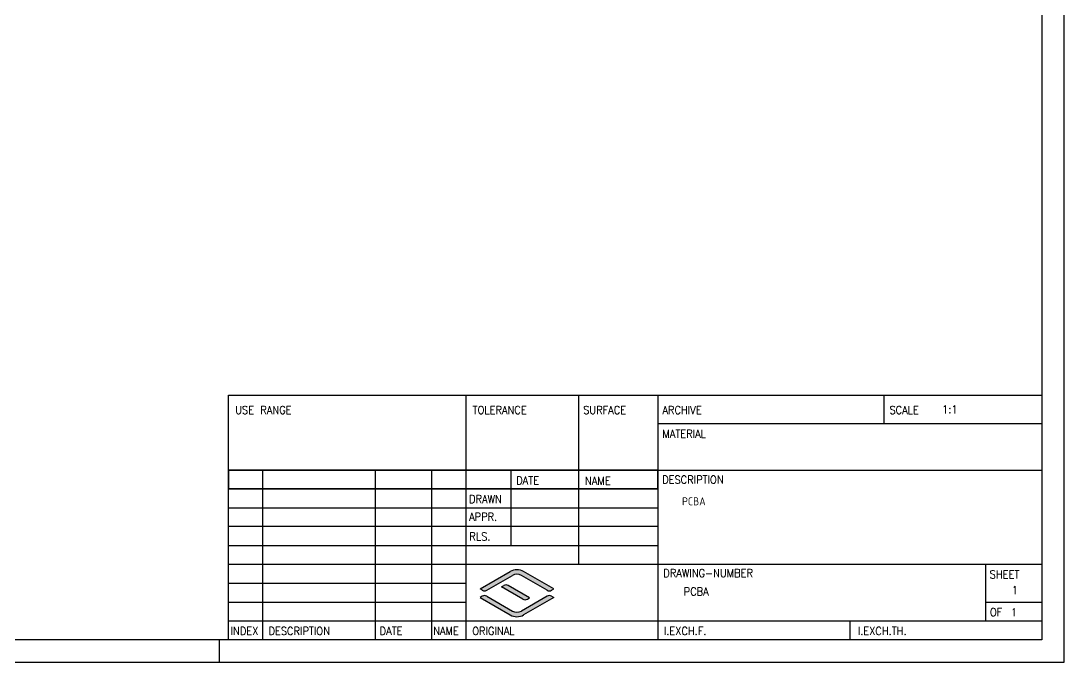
# Model space of a CAD drawing. Header units: inches. Extents: x 125 to 991, y -92 to 487.
# Drawn here: x 310.6 to 545.2, y -92.2 to 51.9 of the extents above; entities that cross this region are included whole.
import ezdxf

# ---------------------------------------------------------------- set-up
doc = ezdxf.new("R2010")
doc.units = ezdxf.units.IN
doc.layers.add('1', color=7, linetype='Continuous')
doc.styles.add('CONVERTER_11', font='txt.shx', dxfattribs={"width": 0.9})
doc.styles.add('ISO Dim', font='isocp.shx')

msp = doc.modelspace()

# ---------------------------------------------------------------- hatches: boundary and pattern name
h = msp.add_hatch(color=256)
h.set_gradient(color1=(91, 91, 91), one_color=1, tint=1)
edge = h.paths.add_edge_path()
edge.add_arc((429.4493523222241, -78.25582908788941), 1, 60.0000000849865, 120.0000000376642)
edge.add_line((428.9493523216548, -77.38980368443364), (423.1591580756929, -80.73277389300466))
edge.add_arc((422.1591580756929, -79.00072308543578), 2, 240.00000000000028, 299.99999999999966, ccw=False)
edge.add_line((421.1591580756929, -80.73277389300466), (415.3689638209789, -77.38980368689863))
edge.add_arc((414.8689638215482, -78.25582909101175), 1, 60.00000003766419, 120.0000000376642)
edge.add_line((414.3689638209789, -77.38980368755598), (413.8689638260088, -77.6784788201233))
edge.add_line((413.8689638260088, -77.6784788201233), (420.6591581001521, -81.59879929872066))
edge.add_arc((422.1591580968066, -79.0007230854358), 3, 240.0000000737798, 300.0000000737799)
edge.add_line((423.6591581001521, -81.59879929485756), (430.4493523210845, -77.6784788201233))
edge.add_line((430.4493523210845, -77.6784788201233), (429.9493523209396, -77.38980368336333))
edge = h.paths.add_edge_path()
edge.add_arc((429.4493523222241, -75.19387591705312), 1, 239.9999999623361, 299.9999999150135)
edge.add_line((429.9493523209396, -76.0599013215792), (430.4493523210845, -75.77122618481923))
edge.add_line((430.4493523210845, -75.77122618481923), (423.6591581001521, -71.85090571008497))
edge.add_arc((422.1591580968066, -74.44898191950674), 3, 59.99999992622029, 119.9999999262201)
edge.add_line((420.6591581001521, -71.85090570622187), (413.8689638260088, -75.77122618481923))
edge.add_line((413.8689638260088, -75.77122618481923), (414.3689638209789, -76.05990131738655))
edge.add_arc((414.8689638215482, -75.19387591393078), 1, 239.9999999623361, 299.9999999623357)
edge.add_line((415.3689638209789, -76.0599013180439), (421.1591580756929, -72.71693111193787))
edge.add_arc((422.1591580756929, -74.44898191950675), 2, 60.000000000000114, 120, ccw=False)
edge.add_line((423.1591580756929, -72.71693111193787), (428.9493523216548, -76.05990132050889))
edge = h.paths.add_edge_path()
edge.add_line((418.7126162017125, -75.28414325036283), (419.2126161994287, -74.99546811446018))
edge.add_arc((424.0000027045352, -77.182116736249), 1, 239.9999999623363, 299.9999999150151)
edge.add_line((424.5000027032507, -78.04814214077508), (425.0000027033956, -77.75946700401511))
edge.add_arc((419.7126162039401, -75.86149351817939), 1, 59.99999991501378, 119.9999999590833)
edge.add_line((425.0000027033956, -77.75946700401511), (420.2126162002804, -74.99546811482145))
edge.add_line((423.4999531075538, -78.04811350330918), (418.7126162017125, -75.28414325036283))
h = msp.add_hatch(color=256)
h.set_gradient(color1=(91, 91, 91), one_color=1, tint=1)
edge = h.paths.add_edge_path()
edge.add_arc((419.7126161975299, -75.86149351817942), 1, 59.9999999739218, 120.0000002257187)
edge.add_line((419.2126161941182, -74.99546811636475), (418.7126162017125, -75.28414325036283))
edge.add_line((418.7126162017125, -75.28414325036283), (423.500002707603, -78.0481421389568))
edge.add_arc((424.0000027078279, -77.1821167353022), 1, 239.9999999851225, 300.0000001788925)
edge.add_line((424.5000027105319, -78.0481421375255), (425.0000027033956, -77.75946700401511))
edge.add_line((425.0000027033956, -77.75946700401511), (420.2126161979241, -74.99546811462255))

# ---------------------------------------------------------------- linework, layer by layer
at = {"color": 7, "linetype": 'Continuous'}
for p, q in [((357.2967679167485, -32.21629624503283), (410.6367679167485, -32.21629624503283)), ((357.2967679167485, -49.06629624503282), (357.2967679167485, -32.21629624503283)), ((410.6367679167485, -32.21629624503283), (410.6367679167485, -70.21629624503282)), ((410.6367679167485, -32.21629624503283), (436.0367679167485, -32.21629624503283)), ((436.0367679167485, -32.21629624503283), (436.0367679167485, -49.06629624503282)), ((436.0367679167485, -32.21629624503283), (453.8167679167485, -32.21629624503283)), ((453.8167679167485, -32.21629624503283), (453.8167679167485, -38.55629624503283)), ((453.8167679167485, -32.21629624503283), (504.6367679167485, -32.21629624503283)), ((504.6367679167485, -32.21629624503283), (504.6367679167485, -38.55629624503283)), ((504.6367679167485, -32.21629624503283), (540.1967679167485, -32.21629624503283)), ((540.1967679167485, -32.21629624503283), (540.1967679167485, -38.55629624503283)), ((453.8167679167485, -38.55629624503283), (540.1967679167485, -38.55629624503283)), ((453.8167679167485, -38.55629624503283), (453.8167679167485, -87.21629624503282)), ((540.1967679167485, -38.55629624503283), (540.1967679167485, -49.06629624503282)), ((357.2967679167485, -49.06629624503282), (364.9167679167485, -49.06629624503282)), ((357.2967679167485, -53.29629624503283), (357.2967679167485, -49.06629624503282)), ((364.9167679167485, -49.06629624503282), (364.9167679167485, -87.21629624503282)), ((364.9167679167485, -49.06629624503282), (390.3167679167485, -49.06629624503282)), ((390.3167679167485, -49.06629624503282), (390.3167679167485, -87.21629624503282)), ((390.3167679167485, -49.06629624503282), (403.0167679167485, -49.06629624503282)), ((403.0167679167485, -87.21629624503282), (403.0167679167485, -49.06629624503282)), ((403.0167679167485, -49.06629624503282), (420.7967679167485, -49.06629624503282)), ((420.7967679167485, -49.06629624503282), (420.7967679167485, -65.98629624503283)), ((420.7967679167485, -49.06629624503282), (436.0367679167485, -49.06629624503282)), ((436.0367679167485, -49.06629624503282), (436.0367679167485, -70.21629624503282)), ((436.0367679167485, -49.06629624503282), (540.1967679167485, -49.06629624503282)), ((540.1967679167485, -49.06629624503282), (540.1967679167485, -70.21629624503282)), ((453.8167679167485, -53.29629624503283), (357.2967679167485, -53.29629624503283)), ((357.2967679167485, -57.52629624503282), (357.2967679167485, -53.29629624503283)), ((357.2967679167485, -61.72629624503283), (357.2967679167485, -57.49629624503283)), ((357.2967679167485, -61.72629624503283), (357.2967679167485, -57.49629624503283)), ((357.2967679167485, -57.52629624503282), (453.8167679167485, -57.52629624503282)), ((357.2967679167485, -61.75629624503285), (357.2967679167485, -57.52629624503282)), ((453.8167679167485, -61.75629624503285), (357.2967679167485, -61.75629624503285)), ((357.2967679167485, -65.98629624503283), (357.2967679167485, -61.75629624503285)), ((357.2967679167485, -70.21629624503282), (357.2967679167485, -65.98629624503283)), ((357.2967679167485, -65.98629624503283), (420.7967679167485, -65.98629624503283)), ((420.7967679167485, -65.98629624503283), (453.8167679167485, -65.98629624503283)), ((357.2967679167485, -74.52629624503282), (357.2967679167485, -70.21629624503282)), ((357.2967679167485, -70.21629624503282), (410.6367679167485, -70.21629624503282)), ((410.6367679167485, -70.21629624503282), (436.0367679167485, -70.21629624503282)), ((410.6367679167485, -70.21629624503282), (410.6367679167485, -74.52629624503282)), ((436.0367679167485, -70.21629624503282), (527.4967679167485, -70.21629624503282)), ((527.4967679167485, -70.21629624503282), (527.4967679167485, -82.98629624503283)), ((527.4967679167485, -70.21629624503282), (540.1967679167485, -70.21629624503282)), ((540.1967679167485, -70.21629624503282), (540.1967679167485, -78.75629624503284)), ((357.2967679167485, -78.75629624503284), (357.2967679167485, -74.52629624503282)), ((410.6367679167485, -74.52629624503282), (357.2967679167485, -74.52629624503282)), ((410.6367679167485, -74.52629624503282), (410.6367679167485, -78.75629624503284)), ((357.2967679167485, -82.98629624503283), (357.2967679167485, -78.75629624503284)), ((357.2967679167485, -78.75629624503284), (410.6367679167485, -78.75629624503284)), ((410.6367679167485, -78.75629624503284), (410.6367679167485, -87.21629624503282)), ((527.4967679167485, -78.75629624503284), (540.1967679167485, -78.75629624503284)), ((540.1967679167485, -78.75629624503284), (540.1967679167485, -82.98629624503283)), ((357.2967679167485, -87.21629624503282), (357.2967679167485, -82.98629624503283)), ((497.0167679167485, -82.98629624503283), (357.2967679167485, -82.98629624503283)), ((527.4967679167485, -82.98629624503283), (497.0167679167485, -82.98629624503283)), ((497.0167679167485, -82.98629624503283), (497.0167679167485, -87.21629624503282)), ((540.1967679167485, -82.98629624503283), (527.4967679167485, -82.98629624503283)), ((540.1967679167485, -82.98629624503283), (540.1967679167485, -87.21629624503282)), ((364.9167679167485, -87.21629624503282), (357.2967679167485, -87.21629624503282)), ((390.3167679167485, -87.21629624503282), (364.9167679167485, -87.21629624503282)), ((403.0167679167485, -87.21629624503282), (390.3167679167485, -87.21629624503282)), ((410.6367679167485, -87.21629624503282), (403.0167679167485, -87.21629624503282)), ((453.8167679167485, -87.21629624503282), (410.6367679167485, -87.21629624503282)), ((497.0167679167485, -87.21629624503282), (453.8167679167485, -87.21629624503282)), ((540.1967679167485, -87.21629624503282), (497.0167679167485, -87.21629624503282))]:
    msp.add_line(p, q, dxfattribs=at)
for p, q in [((413.8689638260088, -75.77122618481923), (420.6591581001521, -71.85090570622187)), ((415.3689638209789, -76.0599013180439), (421.1591580756929, -72.71693111193787)), ((428.9493523216548, -76.05990132050889), (423.1591580756929, -72.71693111193787)), ((430.4493523210845, -75.77122618481923), (423.6591581001521, -71.85090571008497)), ((418.7126162017125, -75.28414325036283), (419.2126161941182, -74.99546811636475)), ((425.0000027033956, -77.75946700401511), (420.2126161979241, -74.99546811462255)), ((414.3689638209789, -76.05990131738655), (413.8689638260088, -75.77122618481923)), ((414.3689638209789, -77.38980368755598), (413.8689638260088, -77.6784788201233)), ((415.3689638209789, -77.38980368689863), (421.1591580756929, -80.73277389300466)), ((423.500002707603, -78.0481421389568), (418.7126162017125, -75.28414325036283)), ((428.9493523216548, -77.38980368443364), (423.1591580756929, -80.73277389300466)), ((429.9493523209396, -76.0599013215792), (430.4493523210845, -75.77122618481923)), ((429.9493523209396, -77.38980368336333), (430.4493523210845, -77.6784788201233)), ((413.8689638260088, -77.6784788201233), (420.6591581001521, -81.59879929872066)), ((430.4493523210845, -77.6784788201233), (423.6591581001521, -81.59879929485756)), ((424.5000027105319, -78.0481421375255), (425.0000027033956, -77.75946700401511))]:
    msp.add_line(p, q)
msp.add_lwpolyline([(357.2967679167485, -53.29629624503283), (453.8167679167485, -53.29629624503283), (453.8167679167485, -49.06629624503282), (357.2967679167485, -49.06629624503282)], close=True)
for centre, radius, start, end in [((422.1591580968066, -74.44898191950674), 3, 59.99999992622178, 119.9999999262184), ((422.1591580756929, -74.44898191950675), 2, 59.99999999999987, 120.0000000000001), ((419.7126161975299, -75.86149351817942), 1, 59.99999997392312, 120.000000225719), ((414.8689638215482, -75.19387591393078), 1, 239.9999999623364, 299.9999999623363), ((414.8689638215482, -78.25582909101175), 1, 60.00000003766372, 120.0000000376636), ((429.4493523222241, -75.19387591705312), 1, 239.9999999623364, 299.9999999150151), ((429.4493523222241, -78.25582908788941), 1, 60.00000008498491, 120.0000000376636), ((424.0000027078279, -77.1821167353022), 1, 239.9999999851224, 300.0000001788939), ((422.1591580968066, -79.0007230854358), 3, 240.000000073778, 300.0000000737782), ((422.1591580756929, -79.00072308543578), 2, 240.0000000000003, 299.9999999999997)]:
    msp.add_arc(centre, radius, start, end)
at = {"layer": '1', "color": 7, "linetype": 'Continuous'}
for p, q in [((545.1967679167485, -92.21629624503282), (545.1967679167485, 204.7837037549672)), ((540.1967679167485, 199.7837037549672), (540.1967679167485, -87.21629624503282)), ((540.1967679167485, -87.21629624503282), (130.1967679167485, -87.21629624503282)), ((355.1967679167485, -87.21629624503282), (355.1967679167485, -92.21629624503282)), ((125.1967679167485, -92.21629624503282), (545.1967679167485, -92.21629624503282))]:
    msp.add_line(p, q, dxfattribs=at)

# ---------------------------------------------------------------- texts
at = {"color": 7, "style": 'CONVERTER_11', "width": 0.9}
for s, p in [('USE RANGE', (358.795843360111, -36.44629624503284)), ('TOLERANCE', (412.2090524807125, -36.44629624503284)), ('SURFACE', (437.0571013925275, -36.44629624503284)), ('ARCHIVE', (454.8703476792705, -36.44629624503284)), ('SCALE', (505.9295336992335, -36.44629624503284)), ('MATERIAL', (454.8698563877965, -41.77043411017782)), ('DATE', (421.9864897628465, -52.26859598557784)), ('NAME', (437.4724883343185, -52.33393775170182)), ('DESCRIPTION', (454.8091818906815, -52.09104758961882)), ('DRAWN', (411.4011236507005, -56.45046901753653)), ('APPR.', (411.4011236507005, -60.43631675112212)), ('RLS.', (411.4664654168255, -64.87955684757833)), ('DRAWING-NUMBER', (455.0877441567895, -73.10721517302642)), ('SHEET', (528.4621258911695, -73.41083330434114)), ('OF', (528.4938410583015, -81.88301781506112)), ('INDEX', (357.7806900192485, -86.11580334188582)), ('DESCRIPTION', (366.2976185318092, -86.11629624503283)), ('DATE', (391.2926666622081, -86.11629624503283)), ('NAME', (403.3161435890415, -86.11629624503283)), ('ORIGINAL', (412.1125137059495, -86.11629624503283)), ('I.EXCH.F.', (455.1891958462985, -86.11629624503283)), ('I.EXCH.TH.', (498.7981922993985, -86.11629624503283))]:
    msp.add_text(s, height=1.8, dxfattribs=at).set_placement(p)
at = {"color": 3, "style": 'CONVERTER_11', "width": 0.9}
for s, p in [('1:1', (517.7644996770725, -36.29716858714685)), ('PCBA', (459.6619134312315, -77.23550458421664)), ('1', (533.4362064259515, -76.91567383423953)), ('1', (533.2229859259664, -81.90652483390372))]:
    msp.add_text(s, height=1.8, dxfattribs=at).set_placement(p)
at = {"color": 3, "style": 'ISO Dim'}
msp.add_text('PCBA', height=1.8, dxfattribs=at).set_placement((459.2721066263153, -56.9669318245858))

doc.saveas('drawing.dxf')
